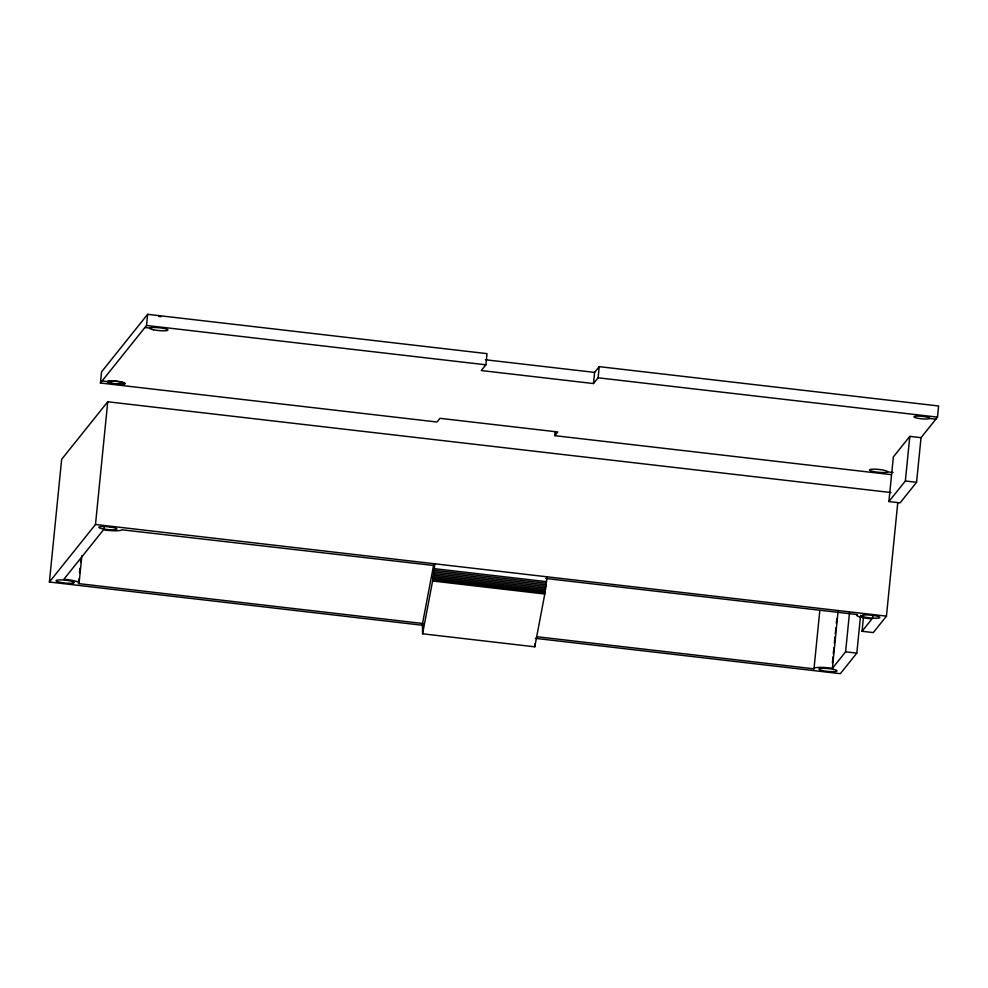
<?xml version="1.0" encoding="UTF-8"?>
<svg xmlns="http://www.w3.org/2000/svg" width="988" height="988" viewBox="0 0 988 988"><rect width="100%" height="100%" fill="white"/><g stroke="black" fill="none" stroke-linecap="round" stroke-linejoin="round"><path stroke-width="1.48" d="M423.42 625.367L49.4 582.018L61.651 459.309L107.741 401.77L891.028 492.543M78.546 582.056L78.855 579.005M79.46 572.892L79.917 568.31M80.534 562.197L80.831 559.134M423.21 623.552L78.398 583.587L79.089 583.216L81.843 555.713M891.398 474.672L554.824 435.671L557.775 431.966L439.981 418.319L437.017 422.012L100.443 383.011L101.554 371.859L147.644 314.32L487.022 353.642L485.911 364.807L481.304 370.549L593.492 383.554L598.111 377.799L599.222 366.647L938.6 405.982L937.489 417.134L921.026 437.684L916.568 482.305L900.105 502.855L888.891 501.558L893.35 456.925L909.812 436.387L921.026 437.684M49.4 582.018L95.49 524.48L107.741 401.77M104.073 529.086L104.37 526.024M100.443 383.011L146.533 325.472L147.644 314.32M554.824 435.671L555.231 431.484M593.492 383.554L594.603 372.402L599.222 366.647M536.608 636.692L813.989 668.839L819.793 610.757M832.39 662.973L832.995 656.859M833.304 653.809L833.909 647.696M834.366 643.114L834.984 637.001M835.28 633.938L835.897 627.825M836.354 623.243L836.811 618.661M813.989 668.839L813.951 668.382A14.19 2.223 5.7 0 1 829.624 667.95L832.39 668.333L838.034 611.782M832.39 668.333L845.592 651.833L849.519 612.56M535.323 638.334L840.356 673.68L856.818 653.13L860.585 615.363M897.771 502.633L886.446 616.142L873.281 632.592L862.055 631.283L863.413 617.685M872.589 618.142L872.898 615.092M888.891 501.558L905.354 481.008L909.812 436.387M422.592 633.802L432.608 581.006L434.868 563.815L433.559 565.457L422.382 624.293L422.592 633.802L534.78 646.807L544.796 594.01L547.068 576.819M862.055 631.283L871.984 618.908L869.131 618.636A14.19 2.223 5.7 0 1 856.757 614.956L857.448 614.585L545.746 578.462M485.454 359.756L594.603 372.402M146.533 325.472L485.911 364.807M598.111 377.799L937.489 417.134M144.878 327.522L149.929 328.115M929.671 418.467A7.941 1.247 5.7 0 0 918.692 416.109A7.941 1.247 5.7 0 0 917.086 418.109A7.941 1.247 5.7 0 0 929.671 418.467L935.846 419.184M887.496 471.881A9.077 1.42 5.7 0 0 874.948 469.189A9.077 1.42 5.7 0 0 873.12 471.461A9.077 1.42 5.7 0 0 887.496 471.881L893.103 472.536M102.085 380.948L108.26 381.664M123.957 383.492A7.941 1.247 5.7 0 0 112.978 381.133A7.941 1.247 5.7 0 0 111.385 383.122A7.941 1.247 5.7 0 0 123.957 383.492L125.081 383.616A9.077 1.42 5.7 0 0 112.533 380.923A9.077 1.42 5.7 0 0 110.705 383.196A9.077 1.42 5.7 0 0 125.081 383.616M905.354 481.008L916.568 482.305M95.49 524.48L886.446 616.142M433.559 565.457L121.895 529.79A14.19 2.223 5.7 0 1 106.222 530.223L103.456 529.84L63.874 579.264L66.715 579.536A14.19 2.223 5.7 0 1 79.089 583.216M434.374 568.656L546.574 581.66M434.189 570.286L546.376 583.278M433.991 571.904L546.179 584.908M433.769 573.509L545.969 586.514M433.559 575.09L545.746 588.095M433.324 576.634L545.512 589.638M433.09 578.141L545.277 591.145M432.855 579.61L545.043 592.602M432.608 581.006L544.796 594.01M845.592 651.833L856.818 653.13M534.718 644.09L534.78 646.807M158.722 316.456A9.077 1.42 5.7 0 1 161.081 316.679M73.544 582.92L72.433 583.142A9.077 1.42 5.7 0 1 58.107 581.821A9.077 1.42 5.7 0 1 61.305 579.931L63.565 580.042A9.077 1.42 5.7 0 1 73.544 582.92M863.537 615.018L862.376 615.228A9.077 1.42 5.7 0 0 872.083 618.118L874.355 618.241A9.077 1.42 5.7 0 0 877.863 616.376A9.077 1.42 5.7 0 0 863.537 615.018M110.088 526.999L107.741 526.728A9.077 1.42 5.7 0 0 99.109 526.962A9.077 1.42 5.7 0 0 103.456 528.988L107.988 529.605A9.077 1.42 5.7 0 0 116.905 529.025L116.559 528.629A9.077 1.42 5.7 0 0 110.088 526.999M833.378 669.382L831.316 669A9.077 1.42 5.7 0 0 819.04 669.345L819.682 669.765A9.077 1.42 5.7 0 0 833.576 671.667A9.077 1.42 5.7 0 0 833.378 669.382M153.511 329.77A9.077 1.42 5.7 0 0 167.886 330.19A9.077 1.42 5.7 0 0 155.338 327.497A9.077 1.42 5.7 0 0 153.511 329.77"/></g></svg>
